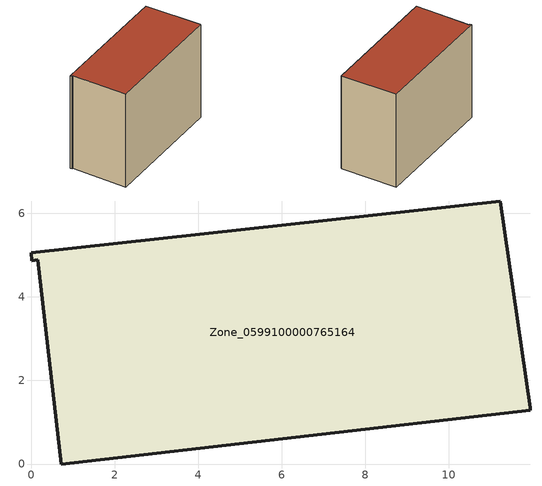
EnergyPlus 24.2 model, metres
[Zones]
Zone_0599100000765164
 floor ground (C_G): 11.95,1.34 11.95,1.29 0.72,0 0.15,4.88 0.02,4.87 0,5.05 11.23,6.29 z0
 wall outside (C_F): 11.23,6.29 0,5.05 0.02,4.87 0.15,4.88 0.72,0 11.95,1.29 11.95,1.34 11.23,6.29 z0:8.99
 roof outside (C_R): 11.95,1.34 11.23,6.29 0,5.05 0.02,4.87 0.15,4.88 0.72,0 11.95,1.29 z8.99
[BUILDING]
Pand.0599100000765164: North Axis=0; Terrain=City; Loads Convergence Tolerance Value=0.04; Temperature Convergence Tolerance Value=0.4; Solar Distribution=FullExterior; Maximum Number of Warmup Days=25; Minimum Number of Warmup Days=1
[Site:Location]
Rotterdam.The.Hague.AP_ZH_NLD Design_Conditions: Latitude=51.96; Longitude=4.45; Time Zone=1; Elevation=-4.5
[SITE:GROUNDTEMPERATURE:BUILDINGSURFACE]
18, 18, 18, 18, 18, 18, 18, 18, 18, 18, 18, 18
[MATERIAL] Thermal Absorptance=0.9; Solar Absorptance=0.7; Visible Absorptance=0.7
Name | Roughness | Thickness | Conductivity | Density | Specific Heat
G.TI.2015-2018 | MediumSmooth | 0.15 | 0.0428571 | 540 | 1210
F.TI.2015-2018 | Rough | 0.3 | 0.0666667 | 1920 | 840
R.TI.2015-2018 | MediumRough | 0.2 | 0.0333333 | 1500 | 1000
[CONSTRUCTION]
C_G: G.TI.2015-2018
C_F: F.TI.2015-2018
C_R: R.TI.2015-2018
[ZONE]
Zone_0599100000765164: Type=1; Multiplier=1; Ceiling Height=Autocalculate; Volume=Autocalculate; Floor Area=autocalculate; Part of Total Floor Area=Yes
[ZONEINFILTRATION:DESIGNFLOWRATE]
Infil_Zone_0599100000765164: Zone or ZoneList or Space or SpaceList=Zone_0599100000765164; Schedule=AlwaysOn; Design Flow Rate Calculation Method=Flow/Area; Flow Rate per Floor Area=0.0015; Constant Term Coefficient=1; Temperature Term Coefficient=0; Velocity Term Coefficient=0; Velocity Squared Term Coefficient=0
[HVACTEMPLATE:ZONE:IDEALLOADSAIRSYSTEM]
Zone_0599100000765164: Maximum Heating Supply Air Temperature=50; Minimum Cooling Supply Air Temperature=13; Maximum Heating Supply Air Humidity Ratio=0.0156; Minimum Cooling Supply Air Humidity Ratio=0.0077; Heating Limit=NoLimit; Cooling Limit=NoLimit; Dehumidification Control Type=ConstantSensibleHeatRatio; Cooling Sensible Heat Ratio=0.7; Dehumidification Setpoint=60; Humidification Control Type=None; Humidification Setpoint=30; Outdoor Air Method=None; Outdoor Air Flow Rate per Person=0.00944; Outdoor Air Flow Rate per Zone Floor Area=0; Outdoor Air Flow Rate per Zone=0; Demand Controlled Ventilation Type=None; Outdoor Air Economizer Type=NoEconomizer; Heat Recovery Type=None; Sensible Heat Recovery Effectiveness=0.7; Latent Heat Recovery Effectiveness=0.65
[ZONECONTROL:THERMOSTAT]
ThermostatControl_Zone_0599100000765164: Zone or ZoneList=Zone_0599100000765164; Control Type Schedule=DualSetpointControlType; Control 1=Thermostat_Zone_0599100000765164; Temperature Difference Between Cutout And Setpoint=0
[THERMOSTATSETPOINT:DUALSETPOINT]
Thermostat_Zone_0599100000765164: Heating Setpoint Temperature Schedule=HeatingSetpoint_Zone_0599100000765164; Cooling Setpoint Temperature Schedule=CoolingSetpoint_Zone_0599100000765164
[SCHEDULE:COMPACT]
HeatingSetpoint_Zone_0599100000765164: Through: 12/31, For: AllDays, Until: 24:00, 21
CoolingSetpoint_Zone_0599100000765164: Through: 12/31, For: AllDays, Until: 24:00, 24
DualSetpointControlType: Through: 12/31, For: AllDays, Until: 24:00, 4
AlwaysOn: Through: 12/31, For: AllDays, Until: 24:00, 1
